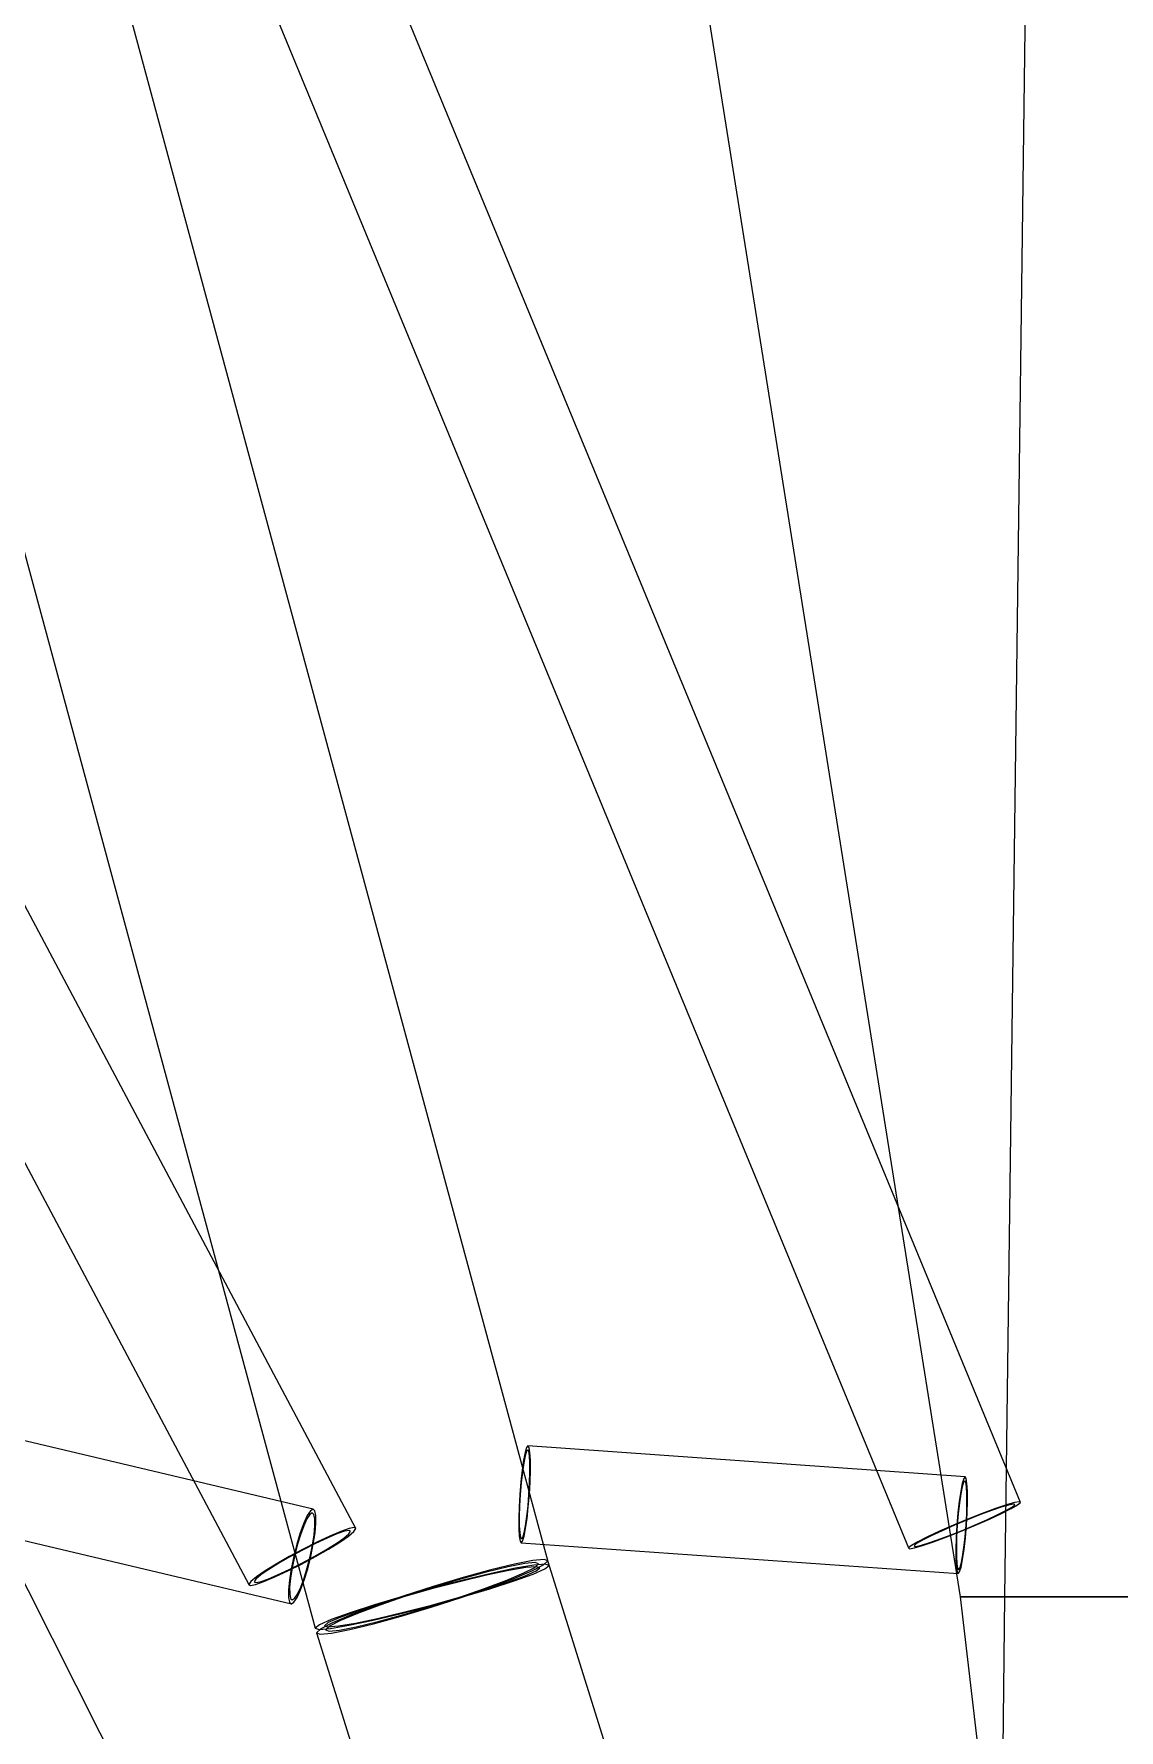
# Model space of a CAD drawing. Header units: millimetres. Extents: x -35150 to 1012618, y -518 to 497000.
# Drawn here: x 992087 to 996639, y 11941 to 19053 of the extents above; entities that cross this region are included whole.
import ezdxf

# ---------------------------------------------------------------- set-up
doc = ezdxf.new("R2010")
doc.units = ezdxf.units.MM
doc.layers.add('D-STR-STRC', color=7, linetype='Continuous', lineweight=25)

msp = doc.modelspace()

# ---------------------------------------------------------------- linework, layer by layer
at = {"layer": 'D-STR-STRC'}
for points in [[(986183.1, 25353.7), (992988.4, 12551.6), (992995.2, 12547.5), (993016.9, 12551.6), (993051.9, 12563.8), (993097.9, 12583.1), (993151.8, 12608.2), (993209.8, 12637.5), (993268.1, 12669), (993322.5, 12700.4), (993369.6, 12729.7), (993405.9, 12754.9), (993429.1, 12774.2), (993437.6, 12786.3), (986632.3, 25588.4)], [(990546.6, 25315.2), (995755.8, 12704.9), (995760.1, 12701.6), (995780, 12704.9), (995814.3, 12714.8), (995860.5, 12730.4), (995915.6, 12750.8), (995975.8, 12774.5), (996036.9, 12800), (996094.9, 12825.5), (996145.8, 12849.2), (996186, 12869.6), (996212.9, 12885.2), (996224.7, 12895.1), (991015.4, 25505.3)], [(989886, 24868.3), (993266.9, 12368.3), (993282.8, 12363.1), (993331, 12367.3), (993408.3, 12380.5), (993509.3, 12401.8), (993627.3, 12429.9), (993754.1, 12462.7), (993881.1, 12498.1), (993999.8, 12533.6), (994101.9, 12566.8), (994180.5, 12595.4), (994230.3, 12617.6), (994247.8, 12631.7), (990867, 25131.7)], [(991773, 12800.9), (993167.1, 12471.1), (993177.9, 12477.9), (993191.1, 12497.6), (993205.7, 12529.1), (993220.8, 12570.1), (993235.3, 12617.8), (993248.2, 12669), (993258.7, 12720.3), (993266.1, 12768), (993269.8, 12809), (993269.6, 12840.4), (993265.5, 12860.2), (993257.8, 12866.9), (991863.7, 13196.7)], [(991054.5, 12274.5), (996972.8, 524.5), (996988, 516.5), (997033.1, 524.5), (997105.1, 547.8), (997199, 584.9), (997308.5, 633.3), (997426.1, 689.6), (997543.7, 750), (997653.4, 810.4), (997747.6, 866.7), (997820.1, 915.1), (997865.7, 952.2), (997881.5, 975.5), (991963.2, 12725.5)], [(997919.6, 900.4), (994242.3, 12650.4), (994226.9, 12656.5), (994179.5, 12651.9), (994103.3, 12637), (994003.5, 12612.8), (993887, 12580.9), (993761.6, 12543.4), (993636, 12503), (993518.6, 12462.4), (993417.5, 12424.4), (993339.5, 12391.5), (993290.1, 12366), (993272.4, 12349.6), (996949.8, 599.6)]]:
    msp.add_lwpolyline(points, dxfattribs=at)
for points in [[(993981, 25000), (995972, 12500), (998147, 12500), (996031, 25000)], [(996158.6, 12500), (998333.6, 12500), (998370.4, 25000), (996320.4, 25000)], [(994120.9, 12828.2), (994121.1, 12786.3), (994122.9, 12754), (994126.3, 12733.8), (994130.9, 12726.9), (995964.2, 12597.3), (995969.8, 12604.2), (995976, 12624.5), (995982.3, 12656.7), (995988.4, 12698.7), (995993.8, 12747.5), (995998.2, 12800), (996001.2, 12852.5), (996002.6, 12901.3), (996002.4, 12943.3), (996000.6, 12975.5), (995997.2, 12995.8), (995992.5, 13002.7), (994159.3, 13132.3), (994153.7, 13125.4), (994147.5, 13105.1), (994141.1, 13072.9), (994135, 13030.9), (994129.6, 12982.1), (994125.3, 12929.6), (994122.3, 12877.1)], [(994125.3, 12929.6), (994122.3, 12877.1), (994120.9, 12828.2), (994121.1, 12786.3), (994122.9, 12754), (994126.3, 12733.8), (994130.9, 12726.9), (994136.6, 12733.8), (994142.8, 12754), (994149.1, 12786.3), (994155.2, 12828.2), (994160.6, 12877.1), (994165, 12929.6), (994168, 12982.1), (994169.4, 13030.9), (994169.2, 13072.9), (994167.4, 13105.1), (994164, 13125.4), (994159.3, 13132.3), (994153.7, 13125.4), (994147.5, 13105.1), (994141.1, 13072.9), (994135, 13030.9), (994129.6, 12982.1)], [(994126.9, 12929.6), (994124.1, 12881.3), (994122.8, 12836.2), (994123, 12797.5), (994124.7, 12767.9), (994127.8, 12749.2), (994132.1, 12742.9), (994137.2, 12749.2), (994143, 12767.9), (994148.8, 12797.5), (994154.4, 12836.2), (994159.4, 12881.3), (994163.4, 12929.6), (994166.2, 12977.9), (994167.5, 13023), (994167.3, 13061.6), (994165.6, 13091.3), (994162.5, 13110), (994158.2, 13116.3), (994153, 13110), (994147.3, 13091.3), (994141.5, 13061.6), (994135.8, 13023), (994130.9, 12977.9)], [(995958.5, 12800), (995955.5, 12747.5), (995954.1, 12698.7), (995954.3, 12656.7), (995956.1, 12624.5), (995959.5, 12604.2), (995964.2, 12597.3), (995969.8, 12604.2), (995976, 12624.5), (995982.3, 12656.7), (995988.4, 12698.7), (995993.8, 12747.5), (995998.2, 12800), (996001.2, 12852.5), (996002.6, 12901.3), (996002.4, 12943.3), (996000.6, 12975.5), (995997.2, 12995.8), (995992.5, 13002.7), (995986.9, 12995.8), (995980.7, 12975.5), (995974.3, 12943.3), (995968.3, 12901.3), (995962.8, 12852.5)], [(995960.1, 12800), (995957.3, 12751.7), (995956, 12706.6), (995956.2, 12668), (995957.9, 12638.3), (995961, 12619.6), (995965.3, 12613.3), (995970.4, 12619.6), (995976.2, 12638.3), (995982, 12668), (995987.6, 12706.6), (995992.6, 12751.7), (995996.6, 12800), (995999.4, 12848.3), (996000.7, 12893.4), (996000.5, 12932), (995998.8, 12961.7), (995995.7, 12980.4), (995991.4, 12986.7), (995986.2, 12980.4), (995980.5, 12961.7), (995974.7, 12932), (995969, 12893.4), (995964.1, 12848.3)], [(995943.5, 12800), (995885.5, 12774.5), (995834.7, 12750.8), (995794.5, 12730.4), (995767.6, 12714.8), (995755.8, 12704.9), (995760.1, 12701.6), (995780, 12704.9), (995814.3, 12714.8), (995860.5, 12730.4), (995915.6, 12750.8), (995975.8, 12774.5), (996036.9, 12800), (996094.9, 12825.5), (996145.8, 12849.2), (996186, 12869.6), (996212.9, 12885.2), (996224.7, 12895.1), (996220.4, 12898.4), (996200.5, 12895.1), (996166.2, 12885.2), (996120, 12869.6), (996064.9, 12849.2), (996004.7, 12825.5)], [(995948.1, 12800), (995895.9, 12777), (995850, 12755.6), (995813.7, 12737.3), (995789.5, 12723.2), (995778.9, 12714.3), (995782.7, 12711.3), (995800.7, 12714.3), (995831.6, 12723.2), (995873.3, 12737.3), (995923, 12755.6), (995977.2, 12777), (996032.3, 12800), (996084.6, 12823), (996130.5, 12844.4), (996166.8, 12862.7), (996191, 12876.8), (996201.6, 12885.7), (996197.8, 12888.7), (996179.8, 12885.7), (996148.9, 12876.8), (996107.2, 12862.7), (996057.5, 12844.4), (996003.3, 12823)], [(993176.7, 12669), (993166.1, 12617.8), (993158.8, 12570.1), (993155.1, 12529.1), (993155.3, 12497.6), (993159.4, 12477.9), (993167.1, 12471.1), (993177.9, 12477.9), (993191.1, 12497.6), (993205.7, 12529.1), (993220.8, 12570.1), (993235.3, 12617.8), (993248.2, 12669), (993258.7, 12720.3), (993266.1, 12768), (993269.8, 12809), (993269.6, 12840.4), (993265.5, 12860.2), (993257.8, 12866.9), (993247, 12860.2), (993233.8, 12840.4), (993219.2, 12809), (993204.1, 12768), (993189.6, 12720.3)], [(993179.5, 12669), (993169.8, 12621.9), (993163, 12577.9), (993159.6, 12540.1), (993159.8, 12511.1), (993163.6, 12492.9), (993170.7, 12486.7), (993180.6, 12492.9), (993192.7, 12511.1), (993206.2, 12540.1), (993220.1, 12577.9), (993233.5, 12621.9), (993245.4, 12669), (993255.1, 12716.2), (993261.9, 12760.2), (993265.3, 12798), (993265.1, 12826.9), (993261.3, 12845.2), (993254.2, 12851.4), (993244.3, 12845.2), (993232.2, 12826.9), (993218.7, 12798), (993204.8, 12760.2), (993191.4, 12716.2)], [(993157.9, 12669), (993103.4, 12637.5), (993056.4, 12608.2), (993020, 12583.1), (992996.8, 12563.8), (992988.4, 12551.6), (992995.2, 12547.5), (993016.9, 12551.6), (993051.9, 12563.8), (993097.9, 12583.1), (993151.8, 12608.2), (993209.8, 12637.5), (993268.1, 12669), (993322.5, 12700.4), (993369.6, 12729.7), (993405.9, 12754.9), (993429.1, 12774.2), (993437.6, 12786.3), (993430.7, 12790.4), (993409.1, 12786.3), (993374, 12774.2), (993328, 12754.9), (993274.2, 12729.7), (993216.1, 12700.4)], [(993163.3, 12669), (993114.2, 12640.6), (993071.8, 12614.2), (993039, 12591.5), (993018.1, 12574.1), (993010.5, 12563.2), (993016.6, 12559.5), (993036.2, 12563.2), (993067.8, 12574.1), (993109.3, 12591.5), (993157.8, 12614.2), (993210.1, 12640.6), (993262.6, 12669), (993311.8, 12697.3), (993354.1, 12723.7), (993386.9, 12746.4), (993407.8, 12763.8), (993415.5, 12774.8), (993409.3, 12778.5), (993389.8, 12774.8), (993358.2, 12763.8), (993316.7, 12746.4), (993268.1, 12723.7), (993215.8, 12697.3)], [(994106.5, 12619.5), (994005.4, 12598.2), (993887.5, 12570.1), (993760.7, 12537.3), (993633.6, 12501.9), (993515, 12466.4), (993412.9, 12433.2), (993334.3, 12404.6), (993284.5, 12382.4), (993266.9, 12368.3), (993282.8, 12363.1), (993331, 12367.3), (993408.3, 12380.5), (993509.3, 12401.8), (993627.3, 12429.9), (993754.1, 12462.7), (993881.1, 12498.1), (993999.8, 12533.6), (994101.9, 12566.8), (994180.5, 12595.4), (994230.3, 12617.6), (994247.8, 12631.7), (994232, 12636.9), (994183.8, 12632.7)], [(994103.3, 12637), (994003.5, 12612.8), (993887, 12580.9), (993761.6, 12543.4), (993636, 12503), (993518.6, 12462.4), (993417.5, 12424.4), (993339.5, 12391.5), (993290.1, 12366), (993272.4, 12349.6), (993287.9, 12343.5), (993335.3, 12348.1), (993411.5, 12363), (993511.2, 12387.2), (993627.8, 12419.1), (993753.1, 12456.6), (993878.8, 12497), (993996.2, 12537.6), (994097.3, 12575.6), (994175.2, 12608.5), (994224.7, 12634), (994242.3, 12650.4), (994226.9, 12656.5), (994179.5, 12651.9)], [(994079, 12610.1), (993985.9, 12590.4), (993877.2, 12564.6), (993760.4, 12534.4), (993643.4, 12501.8), (993534.1, 12469.1), (993440, 12438.5), (993367.6, 12412.1), (993321.7, 12391.7), (993305.5, 12378.6), (993320.2, 12373.9), (993364.6, 12377.7), (993435.7, 12389.9), (993528.8, 12409.6), (993637.5, 12435.4), (993754.4, 12465.6), (993871.4, 12498.2), (993980.7, 12530.9), (994074.7, 12561.5), (994147.2, 12587.9), (994193, 12608.3), (994209.2, 12621.4), (994194.6, 12626.1), (994150.2, 12622.3)], [(994076, 12626.2), (993984.1, 12603.9), (993876.8, 12574.5), (993761.3, 12540), (993645.5, 12502.8), (993537.4, 12465.4), (993444.2, 12430.3), (993372.4, 12400), (993326.9, 12376.6), (993310.6, 12361.5), (993324.8, 12355.8), (993368.5, 12360), (993438.7, 12373.8), (993530.6, 12396.1), (993638, 12425.5), (993753.5, 12460), (993869.2, 12497.2), (993977.4, 12534.6), (994070.5, 12569.7), (994142.3, 12600), (994187.9, 12623.4), (994204.1, 12638.5), (994189.9, 12644.2), (994146.2, 12640)], [(995972, 12500), (997435.8, 0), (999735.8, 0), (998147, 12500)], [(997828.5, 12500), (998001.3, 12500), (998110, 12500), (998147, 12500), (998110, 12500), (998001.3, 12500), (997828.5, 12500), (997603.3, 12500), (997341, 12500), (997059.5, 12500), (996778, 12500), (996515.8, 12500), (996290.5, 12500), (996117.7, 12500), (996009.1, 12500), (995972, 12500), (996009.1, 12500), (996117.7, 12500), (996290.5, 12500), (996515.8, 12500), (996778, 12500), (997059.5, 12500), (997341, 12500), (997603.3, 12500)], [(996021.6, 0), (998321.6, 0), (998333.6, 12500), (996158.6, 12500)], [(998015.1, 12500), (998187.9, 12500), (998296.5, 12500), (998333.6, 12500), (998296.5, 12500), (998187.9, 12500), (998015.1, 12500), (997789.8, 12500), (997527.5, 12500), (997246.1, 12500), (996964.6, 12500), (996702.3, 12500), (996477.1, 12500), (996304.3, 12500), (996195.6, 12500), (996158.6, 12500), (996195.6, 12500), (996304.3, 12500), (996477.1, 12500), (996702.3, 12500), (996964.6, 12500), (997246.1, 12500), (997527.5, 12500), (997789.8, 12500)]]:
    msp.add_lwpolyline(points, close=True, dxfattribs=at)

doc.saveas('drawing.dxf')
